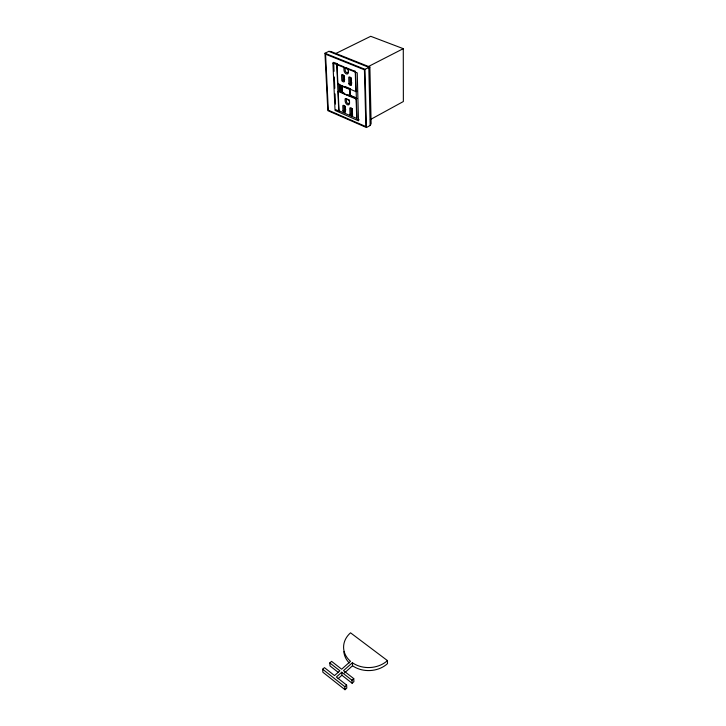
<?xml version="1.0" encoding="UTF-8"?>
<svg xmlns="http://www.w3.org/2000/svg" width="726" height="726" viewBox="0 0 726 726"><rect width="100%" height="100%" fill="white"/><g stroke="black" fill="none" stroke-linecap="round" stroke-linejoin="round"><path stroke-width="1.09" d="M370.142 125.489L371.131 123.674L369.879 67.028L331.029 51.528L328.805 51.364L324.967 53.243L327.816 110.651L366.458 127.522L370.142 125.489L368.817 67.346L328.805 51.364M337.309 63.988L336.8 65.041L338.697 109.59L339.305 111.223L335.748 109.68M387.457 660.606L350.54 632.827A25.219 20.673 -1.9 0 0 349.587 660.478L350.54 661.295L341.665 669.209L331.582 661.35L329.804 662.92L339.886 670.797L334.523 675.57L324.44 667.639L322.643 669.218L322.889 672.231L344.995 689.7L346.792 688.076L346.611 685.072L336.374 677.022L341.737 672.24L351.965 680.226L352.128 683.239L353.907 681.632L353.743 678.619L343.516 670.652L352.391 662.72L353.453 663.455A25.219 20.673 -1.9 0 0 387.457 660.606L387.502 663.628A25.138 20.664 -1.9 0 1 353.607 666.468L352.546 665.742L352.391 662.72M344.995 689.7L344.814 686.696L346.611 685.072M351.965 680.226L353.743 678.619M338.107 678.665L341.928 675.253L341.737 672.24M344.505 672.938L352.546 665.742M370.342 119.59L403.357 101.531L403.284 48.669L370.714 36.3L335.512 53.642M344.188 110.76L345.358 111.259L345.168 106.386L343.997 105.878L344.188 110.76L345.875 109.862M356.112 98.99L356.684 117.376A1.189 0.735 64.2 0 1 355.876 118.075L339.832 111.114A1.18 0.717 64.5 0 1 338.969 109.708L338.198 91.431L356.112 98.99L357.001 98.518M349.832 96.141L349.596 89.352L342.291 86.303L342.563 93.073L349.832 96.141L350.839 95.605M350.123 89.189L350.359 95.968L350.957 95.66M342.563 93.073L343.57 92.547M338.198 91.431L339.087 90.977L344.06 93.073M341.764 90.85L341.755 85.904L339.995 85.341L340.195 90.187L341.764 90.85L341.755 85.904M350.177 83.835L351.375 84.334L351.166 78.054L349.959 77.555L350.177 83.835L351.901 82.946M340.195 90.187L341.946 90.759M368.136 66.665L403.284 48.669M342.999 80.277L344.188 80.767L343.997 75.704L342.799 75.214L342.999 80.277L344.723 79.397M324.967 53.243L364.987 69.306L369.879 67.028M334.559 62.681L337.3 63.788M344.07 66.892L337.88 64.387A1.225 0.753 66.4 0 0 337.082 65.149L337.88 84.034L356.176 91.721L356.775 91.077L355.876 91.54L355.286 72.536A1.234 0.771 66.2 0 0 354.388 71.075L346.13 67.727M345.394 86.657L350.613 88.826M339.995 85.341L341.574 86.004M351.965 96.077L354.978 97.348M348.044 94.743L356.003 98.101M350.359 95.968L356.393 98.518M359.179 119.844L356.448 118.665L356.965 117.503L355.568 72.654L354.95 70.93M338.407 672.494L330.031 665.933L329.804 662.92M341.928 675.253L352.128 683.239M322.643 669.218L344.814 686.696M333.651 62.309L334.051 71.329M334.296 76.974L334.804 88.254M335.049 93.89L335.503 104.045M340.176 85.251L340.376 90.097M338.779 83.572L339.087 90.977M364.987 69.306L366.458 127.522M349.197 662.947A25.138 20.664 -1.9 0 1 343.843 651.676M342.336 74.651A1.134 0.699 66 0 0 341.592 75.359L341.783 80.132A1.134 0.699 65.8 0 0 342.599 81.475A3.793 2.341 65.9 0 0 343.961 81.902A1.134 0.699 65.8 0 0 344.315 81.185L344.133 76.402A1.134 0.699 66 0 0 343.707 75.35M342.336 74.751A3.793 2.341 65.9 0 1 343.707 75.44M332.907 62.999L335.04 110.397L358.481 120.834L357.246 72.863L332.907 62.999M364.425 69.823L325.566 54.205L328.315 110.189L365.868 126.569L364.425 69.823M347.545 68.671L344.668 67.5A1.143 0.708 66.3 0 0 343.906 68.217L343.979 70.086A3.213 1.987 66.2 0 0 346.32 73.898A3.213 1.987 66.2 0 0 348.444 71.901L348.38 70.032A1.143 0.708 66.3 0 0 347.545 68.671M348.235 69.324L345.131 68.072L345.204 70.086A2.232 1.388 66.2 0 0 346.828 72.736A2.232 1.388 66.2 0 0 348.308 71.348L348.235 69.324M348.661 99.752L345.839 98.554A1.116 0.69 65 0 0 345.095 99.217L345.159 101.023A3.131 1.933 64.9 0 0 347.455 104.744A3.131 1.933 64.9 0 0 349.551 102.883L349.478 101.077A1.116 0.69 64.9 0 0 348.661 99.752M349.342 100.369L346.293 99.081L346.366 101.023A2.169 1.343 64.9 0 0 347.954 103.609A2.169 1.343 64.9 0 0 349.406 102.321L349.342 100.369M352.21 108.836L351.03 108.328L351.239 114.372L352.409 114.88L352.21 108.836M342.99 110.615L342.808 106.014A1.107 0.681 64.7 0 1 343.543 105.361A3.694 2.269 64.6 0 1 344.886 106.069A1.107 0.681 64.6 0 1 345.304 107.094L345.485 111.686A1.107 0.672 64.4 0 1 345.131 112.376A3.694 2.269 64.5 0 1 343.797 111.922A1.098 0.672 64.5 0 1 342.99 110.615M348.952 83.69L348.743 77.7A1.143 0.708 65.9 0 1 349.505 77.001A3.802 2.369 65.8 0 1 350.885 77.7A1.143 0.708 65.9 0 1 351.311 78.762L351.511 84.751A1.134 0.708 65.6 0 1 350.758 85.441A3.802 2.36 65.7 0 1 349.378 84.742A1.134 0.708 65.7 0 1 348.952 83.69M350.032 114.227L349.832 108.464A1.107 0.69 64.6 0 1 350.576 107.811A3.712 2.287 64.5 0 1 351.928 108.519A1.107 0.69 64.5 0 1 352.355 109.544L352.546 115.316A1.107 0.681 64.3 0 1 351.801 115.96A3.703 2.287 64.4 0 1 350.458 115.243A1.107 0.681 64.3 0 1 350.032 114.227"/></g></svg>
